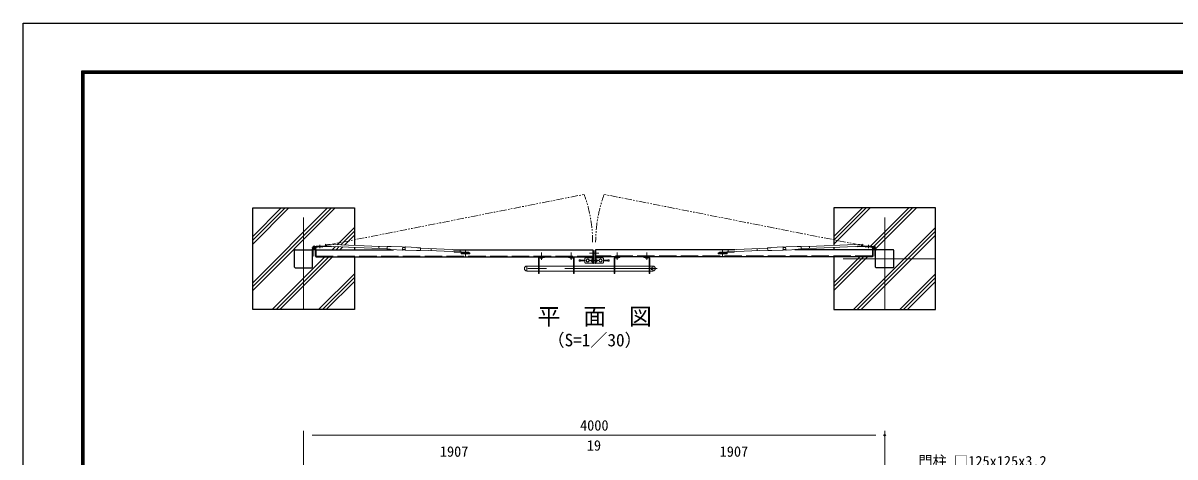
# Model space of a CAD drawing. Units: millimetres, scale not verified. Extents: x -6300 to 6300, y -4455 to 4455.
# Drawn here: x -6300 to 1629, y 1467 to 4455 of the extents above; entities that cross this region are included whole.
import ezdxf
from ezdxf.enums import TextEntityAlignment as Align

# ---------------------------------------------------------------- set-up
doc = ezdxf.new("R2010")
doc.units = ezdxf.units.MM
doc.header["$LTSCALE"] = 20
doc.header["$PDMODE"] = 32
doc.header["$PDSIZE"] = 10
for name, pattern in [('DASHED', [7.5, 6, -1.5]), ('USER1', [50.8, 31.75, -6.35, 6.35, -6.35]), ('USER2', [5, 2.5, -0.5, 0.5, -0.5, 0.5, -0.5])]:
    doc.linetypes.add(name, pattern=pattern)
for name, color, linetype, lineweight in [('0-0_D-TTL-TXT', 7, 'Continuous', 25), ('0-1_D-STR4', 7, 'Continuous', 25), ('0-3_D-DCR-HCH', 7, 'Continuous', 13), ('0-4_D-STR-DIM', 7, 'Continuous', 13), ('0-6_Defpoints', 8, 'Continuous', 25), ('0-7_D-STR-TXT', 7, 'Continuous', 13), ('0-9_D-STR1', 1, 'Continuous', 25), ('0-A_D-BMK', 2, 'USER1', 13), ('0-B_D-STR3', 3, 'Continuous', 13), ('0-C_D-TTL', 7, 'Continuous', 25)]:
    doc.layers.add(name, color=color, linetype=linetype, lineweight=lineweight)
doc.styles.add('ＭＳ ゴシック', font='')
doc.styles.get('ＭＳ ゴシック').set_extended_font_data('MS Gothic')

msp = doc.modelspace()

# ---------------------------------------------------------------- linework, layer by layer
at = {"layer": '0-1_D-STR4'}
for p, q in [((-4019.06, 3182.1), (-4019.06, 2923.72)), ((-719.06, 3182.1), (-719.06, 2923.72)), ((-4019.06, 2910.71), (-4019.06, 2894.6)), ((-719.06, 2908.51), (-719.06, 2894.6))]:
    msp.add_line(p, q, dxfattribs=at)
for points in [[(-4019.06, 2844.6), (-4019.06, 2482.1), (-4719.06, 2482.1), (-4719.06, 3182.1), (-4019.06, 3182.1)], [(-719.06, 2844.6), (-719.06, 2482.1), (-19.06, 2482.1), (-19.06, 3182.1), (-719.06, 3182.1)]]:
    msp.add_lwpolyline(points, dxfattribs=at)
at = {"layer": '0-3_D-DCR-HCH'}
for p, q in [((-4719.06, 2932.71), (-4469.68, 3182.1)), ((-4719.06, 2959.23), (-4496.2, 3182.1)), ((-4719.06, 2985.75), (-4522.71, 3182.1)), ((-4719.06, 2613.68), (-4150.65, 3182.1)), ((-4719.06, 2640.2), (-4177.16, 3182.1)), ((-4719.06, 2666.72), (-4203.68, 3182.1)), ((-719.06, 2932.71), (-469.68, 3182.1)), ((-719.06, 2959.23), (-496.2, 3182.1)), ((-719.06, 2985.75), (-522.71, 3182.1)), ((-464.63, 2921.15), (-203.68, 3182.1)), ((-441.67, 2917.6), (-177.16, 3182.1)), ((-431.56, 2901.18), (-150.65, 3182.1)), ((-4137.9, 2928.85), (-4019.06, 3047.68)), ((-4112.48, 2927.75), (-4019.06, 3021.17)), ((-584.65, 2482.1), (-19.06, 3047.68)), ((-558.13, 2482.1), (-19.06, 3021.17)), ((-4087.06, 2926.65), (-4019.06, 2994.65)), ((-531.62, 2482.1), (-19.06, 2994.65)), ((-4172.15, 2894.6), (-4150.38, 2916.37)), ((-4145.63, 2894.6), (-4124.96, 2915.28)), ((-4119.12, 2894.6), (-4099.54, 2914.18)), ((-4584.65, 2482.1), (-4222.15, 2844.6)), ((-4558.13, 2482.1), (-4195.63, 2844.6)), ((-4531.62, 2482.1), (-4169.12, 2844.6)), ((-719.06, 2613.68), (-488.15, 2844.6)), ((-719.06, 2640.2), (-514.66, 2844.6)), ((-719.06, 2666.72), (-541.18, 2844.6)), ((-4265.62, 2482.1), (-4019.06, 2728.65)), ((-4239.1, 2482.1), (-4019.06, 2702.14)), ((-265.62, 2482.1), (-19.06, 2728.65)), ((-239.1, 2482.1), (-19.06, 2702.14)), ((-4212.59, 2482.1), (-4019.06, 2675.62)), ((-212.59, 2482.1), (-19.06, 2675.62))]:
    msp.add_line(p, q, dxfattribs=at)
at = {"layer": '0-4_D-STR-DIM'}
for p, q in [((-4369.06, 1192.16), (-4369.06, 1647.04)), ((-4309.06, 1617.04), (-429.06, 1617.04)), ((-369.06, 1192.16), (-369.06, 1647.04))]:
    msp.add_line(p, q, dxfattribs=at)
at = {"layer": '0-6_Defpoints'}
msp.add_point((-369.06, 1617.04), dxfattribs=at)
at = {"layer": '0-9_D-STR1'}
for p, q in [((-4431.56, 2774.2), (-4431.56, 2890)), ((-4426.96, 2894.6), (-4311.16, 2894.6)), ((-4306.56, 2774.2), (-4306.56, 2890)), ((-4285.56, 2894.6), (-3749.57, 2894.6)), ((-4285.56, 2894.6), (-4285.56, 2844.6)), ((-3337.7, 2894.6), (-2378.56, 2894.6)), ((-2378.56, 2894.6), (-2378.56, 2844.6)), ((-2359.56, 2894.6), (-2359.56, 2844.6)), ((-1400.42, 2894.6), (-2359.56, 2894.6)), ((-452.56, 2894.6), (-988.56, 2894.6)), ((-452.56, 2894.6), (-452.56, 2844.6)), ((-431.56, 2774.2), (-431.56, 2890)), ((-311.16, 2894.6), (-426.96, 2894.6)), ((-306.56, 2774.2), (-306.56, 2890)), ((-4285.56, 2844.6), (-2378.56, 2844.6)), ((-452.56, 2844.6), (-2359.56, 2844.6)), ((-4426.96, 2769.6), (-4311.16, 2769.6)), ((-311.16, 2769.6), (-426.96, 2769.6))]:
    msp.add_line(p, q, dxfattribs=at)
at = {"layer": '0-9_D-STR1', "linetype": 'DASHED'}
for p, q in [((-4285.56, 2850.6), (-2378.56, 2850.6)), ((-452.56, 2850.6), (-2359.56, 2850.6))]:
    msp.add_line(p, q, dxfattribs=at)
at = {"layer": '0-9_D-STR1'}
for centre, start, end in [((-4426.96, 2890), 90, 180), ((-4311.16, 2890), 0, 90), ((-426.96, 2890), 90, 180), ((-311.16, 2890), 0, 90), ((-4426.96, 2774.2), 180, 270), ((-4311.16, 2774.2), 270, 0), ((-426.96, 2774.2), 180, 270), ((-311.16, 2774.2), 270, 0)]:
    msp.add_arc(centre, 4.6, start, end, dxfattribs=at)
at = {"layer": '0-A_D-BMK', "linetype": 'USER2'}
for p, q in [((-4296.06, 2907.6), (-2437.91, 3275)), ((-442.06, 2907.6), (-2300.22, 3275))]:
    msp.add_line(p, q, dxfattribs=at)
at = {"layer": '0-A_D-BMK'}
for p, q in [((-4369.06, 2482.1), (-4369.06, 3182.1)), ((-369.06, 2482.1), (-369.06, 3182.1)), ((-4312.74, 2907.6), (-4279.39, 2907.6)), ((-4296.06, 2890.93), (-4296.06, 2924.27)), ((-4258.06, 2904.6), (-4258.06, 2927.1)), ((-3253.56, 2889.6), (-3253.56, 2849.6)), ((-2731.57, 2825.51), (-2731.57, 2875.51)), ((-2526.56, 2825.51), (-2526.56, 2875.51)), ((-2400.75, 2869.6), (-2337.38, 2869.6)), ((-2211.57, 2825.51), (-2211.57, 2875.51)), ((-2006.57, 2825.51), (-2006.57, 2875.51)), ((-1484.56, 2889.6), (-1484.56, 2849.6)), ((-480.06, 2904.6), (-480.06, 2927.1)), ((-425.39, 2907.6), (-458.74, 2907.6)), ((-442.06, 2890.93), (-442.06, 2924.27)), ((-2400.75, 2819.6), (-2337.38, 2819.6)), ((-19.06, 2832.1), (-769.06, 2832.1)), ((-1935.61, 2764.6), (-2855.61, 2764.6)), ((-1973.81, 2756.45), (-1973.81, 2772.67))]:
    msp.add_line(p, q, dxfattribs=at)
at = {"layer": '0-A_D-BMK', "linetype": 'USER2'}
for centre, start, end in [((-3339.56, 2944.97), 0.03308, 20.10396), ((-1398.56, 2944.97), 159.89604, 179.96692)]:
    msp.add_arc(centre, 960.15, start, end, dxfattribs=at)
at = {"layer": '0-B_D-STR3'}
for p, q in [((-4306.56, 2849.6), (-4306.56, 2907.6)), ((-4302.06, 2849.6), (-4302.06, 2907.6)), ((-4302.06, 2898.98), (-4299.49, 2902.68)), ((-4295.62, 2918.09), (-4237.68, 2915.63)), ((-4290.06, 2898.98), (-4290.06, 2849.6)), ((-4287.21, 2913.23), (-4237.87, 2911.13)), ((-4285.56, 2907.6), (-4285.56, 2849.6)), ((-4278.92, 2917.38), (-4278.73, 2921.88)), ((-4278.92, 2917.38), (-4179.01, 2913.13)), ((-4278.73, 2921.88), (-4178.82, 2917.63)), ((-4237.87, 2911.13), (-4237.68, 2915.63)), ((-4218.23, 2932.31), (-4218.78, 2919.33)), ((-4218.78, 2919.33), (-3793.85, 2900.99)), ((-4218.23, 2932.31), (-3793.3, 2913.98)), ((-4178.82, 2917.63), (-4179.01, 2913.13)), ((-3850.57, 2916.41), (-3851.12, 2903.42)), ((-3793.98, 2897.99), (-3793.18, 2916.97)), ((-3774, 2897.14), (-3793.98, 2897.99)), ((-3773.19, 2916.12), (-3793.18, 2916.97)), ((-3768.3, 2895.56), (-3772.96, 2896.98)), ((-3767.19, 2917.26), (-3772.14, 2916.19)), ((-3767.05, 2895.34), (-3690.64, 2892.09)), ((-3766.14, 2917.32), (-3689.7, 2914.07)), ((-3687.58, 2893.46), (-3690.64, 2892.09)), ((-3687.58, 2893.46), (-3687.56, 2893.96)), ((-3687.56, 2893.96), (-3670.57, 2893.24)), ((-3687.41, 2897.46), (-3670.42, 2896.74)), ((-3686.79, 2911.95), (-3669.81, 2911.23)), ((-3670.59, 2892.74), (-3670.57, 2893.24)), ((-3670.59, 2892.74), (-3667.66, 2891.12)), ((-3670.42, 2896.74), (-3669.96, 2907.73)), ((-3669.81, 2911.23), (-3669.79, 2911.72)), ((-3669.79, 2911.72), (-3666.73, 2913.1)), ((-3667.66, 2891.12), (-3591.23, 2887.87)), ((-3666.73, 2913.1), (-3589.67, 2909.82)), ((-3590.18, 2887.93), (-3585.22, 2889)), ((-3589.25, 2909.69), (-3584.41, 2908.2)), ((-3584.17, 2889.07), (-3564.19, 2888.22)), ((-3583.36, 2908.05), (-3563.38, 2907.2)), ((-3564.19, 2888.22), (-3563.38, 2907.2)), ((-3292.03, 2879.64), (-3564.06, 2891.21)), ((-3291.47, 2892.63), (-3563.51, 2904.2)), ((-3490.9, 2900.94), (-3491.45, 2887.96)), ((-3331.99, 2881.34), (-3332.18, 2876.85)), ((-3232.27, 2872.6), (-3332.18, 2876.85)), ((-3232.08, 2877.1), (-3331.99, 2881.34)), ((-3291.47, 2892.63), (-3292.03, 2879.64)), ((-3283.56, 2872.6), (-3223.56, 2872.6)), ((-3283.56, 2872.6), (-3283.56, 2866.6)), ((-3283.56, 2866.6), (-3223.56, 2866.6)), ((-3232.27, 2872.6), (-3232.08, 2877.1)), ((-3223.56, 2872.6), (-3223.56, 2866.6)), ((-2378.56, 2889.6), (-2378.56, 2799.6)), ((-2359.56, 2889.6), (-2359.56, 2799.6)), ((-1454.56, 2872.6), (-1514.56, 2872.6)), ((-1514.56, 2872.6), (-1514.56, 2866.6)), ((-1454.56, 2866.6), (-1514.56, 2866.6)), ((-1506.05, 2877.1), (-1406.14, 2881.34)), ((-1505.86, 2872.6), (-1506.05, 2877.1)), ((-1505.86, 2872.6), (-1405.95, 2876.85)), ((-1454.56, 2872.6), (-1454.56, 2866.6)), ((-1446.66, 2892.63), (-1174.62, 2904.2)), ((-1446.66, 2892.63), (-1446.1, 2879.64)), ((-1446.1, 2879.64), (-1174.07, 2891.21)), ((-1406.14, 2881.34), (-1405.95, 2876.85)), ((-1247.23, 2900.94), (-1246.68, 2887.96)), ((-1154.76, 2908.05), (-1174.75, 2907.2)), ((-1173.94, 2888.22), (-1174.75, 2907.2)), ((-1153.96, 2889.07), (-1173.94, 2888.22)), ((-1148.88, 2909.69), (-1153.72, 2908.2)), ((-1147.95, 2887.93), (-1152.91, 2889)), ((-1071.4, 2913.1), (-1148.46, 2909.82)), ((-1070.47, 2891.12), (-1146.9, 2887.87)), ((-1068.34, 2911.72), (-1071.4, 2913.1)), ((-1067.54, 2892.74), (-1070.47, 2891.12)), ((-1068.32, 2911.23), (-1068.34, 2911.72)), ((-1051.34, 2911.95), (-1068.32, 2911.23)), ((-1067.71, 2896.74), (-1068.17, 2907.73)), ((-1050.72, 2897.46), (-1067.71, 2896.74)), ((-1050.57, 2893.96), (-1067.56, 2893.24)), ((-1067.54, 2892.74), (-1067.56, 2893.24)), ((-1050.55, 2893.46), (-1050.57, 2893.96)), ((-1050.55, 2893.46), (-1047.49, 2892.09)), ((-971.99, 2917.32), (-1048.42, 2914.07)), ((-971.08, 2895.34), (-1047.49, 2892.09)), ((-970.94, 2917.26), (-965.99, 2916.19)), ((-969.83, 2895.56), (-965.17, 2896.98)), ((-964.94, 2916.12), (-944.95, 2916.97)), ((-964.13, 2897.14), (-944.15, 2897.99)), ((-944.15, 2897.99), (-944.95, 2916.97)), ((-519.9, 2932.31), (-944.83, 2913.98)), ((-519.35, 2919.33), (-944.27, 2900.99)), ((-887.56, 2916.41), (-887.01, 2903.42)), ((-459.4, 2921.88), (-559.31, 2917.63)), ((-559.31, 2917.63), (-559.12, 2913.13)), ((-459.21, 2917.38), (-559.12, 2913.13)), ((-519.9, 2932.31), (-519.35, 2919.33)), ((-442.51, 2918.09), (-500.45, 2915.63)), ((-500.26, 2911.13), (-500.45, 2915.63)), ((-450.92, 2913.23), (-500.26, 2911.13)), ((-459.21, 2917.38), (-459.4, 2921.88)), ((-452.56, 2907.6), (-452.56, 2849.6)), ((-448.06, 2898.98), (-448.06, 2849.6)), ((-436.06, 2898.98), (-438.64, 2902.68)), ((-436.06, 2849.6), (-436.06, 2907.6)), ((-431.56, 2849.6), (-431.56, 2907.6)), ((-4302.06, 2849.6), (-4306.56, 2849.6)), ((-4290.06, 2849.6), (-4285.56, 2849.6)), ((-2831.81, 2781.6), (-2831.81, 2747.6)), ((-2751.56, 2781.6), (-2831.81, 2781.6)), ((-2751.56, 2729.6), (-2751.56, 2835.6)), ((-2747.06, 2835.6), (-2751.56, 2835.6)), ((-2747.06, 2729.6), (-2747.06, 2835.6)), ((-2511.06, 2781.6), (-2747.06, 2781.6)), ((-2711.56, 2840.1), (-2742.56, 2840.1)), ((-2739.57, 2839.1), (-2739.57, 2840.1)), ((-2736.57, 2836.1), (-2726.57, 2836.1)), ((-2723.57, 2839.1), (-2723.57, 2840.1)), ((-2711.56, 2840.1), (-2711.56, 2844.6)), ((-2546.56, 2840.1), (-2546.56, 2844.6)), ((-2546.56, 2840.1), (-2515.56, 2840.1)), ((-2534.56, 2839.1), (-2534.56, 2840.1)), ((-2531.56, 2836.1), (-2521.56, 2836.1)), ((-2518.56, 2839.1), (-2518.56, 2840.1)), ((-2511.06, 2835.6), (-2506.56, 2835.6)), ((-2511.06, 2729.6), (-2511.06, 2835.6)), ((-2506.56, 2729.6), (-2506.56, 2835.6)), ((-2231.57, 2781.6), (-2506.56, 2781.6)), ((-2473.06, 2814.6), (-2473.06, 2824.6)), ((-2463.06, 2824.6), (-2473.06, 2824.6)), ((-2463.06, 2814.6), (-2473.06, 2814.6)), ((-2463.06, 2814.6), (-2463.06, 2824.6)), ((-2463.06, 2822.6), (-2433.56, 2822.6)), ((-2433.56, 2816.6), (-2463.06, 2816.6)), ((-2428.56, 2838.6), (-2433.56, 2833.6)), ((-2433.56, 2833.6), (-2433.56, 2805.6)), ((-2428.56, 2800.6), (-2433.56, 2805.6)), ((-2378.56, 2838.6), (-2428.56, 2838.6)), ((-2428.56, 2800.6), (-2378.56, 2800.6)), ((-2424.67, 2822.6), (-2422.58, 2822.6)), ((-2422.58, 2816.6), (-2424.67, 2816.6)), ((-2374.06, 2825.6), (-2378.56, 2823.57)), ((-2378.56, 2799.6), (-2374.06, 2799.6)), ((-2374.06, 2813.6), (-2378.54, 2815.6)), ((-2364.06, 2825.6), (-2359.56, 2823.57)), ((-2364.06, 2813.6), (-2359.59, 2815.6)), ((-2359.56, 2799.6), (-2364.06, 2799.6)), ((-2359.56, 2838.6), (-2309.56, 2838.6)), ((-2309.56, 2800.6), (-2359.56, 2800.6)), ((-2313.46, 2822.6), (-2315.55, 2822.6)), ((-2315.55, 2816.6), (-2313.46, 2816.6)), ((-2309.56, 2838.6), (-2304.56, 2833.6)), ((-2309.56, 2800.6), (-2304.56, 2805.6)), ((-2304.56, 2833.6), (-2304.56, 2805.6)), ((-2275.06, 2822.6), (-2304.56, 2822.6)), ((-2304.56, 2816.6), (-2275.06, 2816.6)), ((-2275.06, 2814.6), (-2275.06, 2824.6)), ((-2275.06, 2824.6), (-2265.06, 2824.6)), ((-2275.06, 2814.6), (-2265.06, 2814.6)), ((-2265.06, 2814.6), (-2265.06, 2824.6)), ((-2231.57, 2729.6), (-2231.57, 2835.6)), ((-2227.07, 2835.6), (-2231.57, 2835.6)), ((-2227.07, 2729.6), (-2227.07, 2835.6)), ((-1991.07, 2781.6), (-2227.07, 2781.6)), ((-2191.57, 2840.1), (-2222.57, 2840.1)), ((-2219.57, 2839.1), (-2219.57, 2840.1)), ((-2216.57, 2836.1), (-2206.57, 2836.1)), ((-2203.57, 2839.1), (-2203.57, 2840.1)), ((-2191.57, 2840.1), (-2191.57, 2844.6)), ((-2026.57, 2840.1), (-2026.57, 2844.6)), ((-2026.57, 2840.1), (-1995.57, 2840.1)), ((-2014.57, 2839.1), (-2014.57, 2840.1)), ((-2011.57, 2836.1), (-2001.57, 2836.1)), ((-1998.57, 2839.1), (-1998.57, 2840.1)), ((-1991.07, 2835.6), (-1986.57, 2835.6)), ((-1991.07, 2729.6), (-1991.07, 2835.6)), ((-1986.57, 2729.6), (-1986.57, 2835.6)), ((-1965.81, 2781.6), (-1986.57, 2781.6)), ((-1965.81, 2781.6), (-1965.81, 2747.6)), ((-448.06, 2849.6), (-452.56, 2849.6)), ((-436.06, 2849.6), (-431.56, 2849.6)), ((-2751.56, 2747.6), (-2831.81, 2747.6)), ((-2747.06, 2729.6), (-2751.56, 2729.6)), ((-2511.06, 2747.6), (-2747.06, 2747.6)), ((-2511.06, 2729.6), (-2506.56, 2729.6)), ((-2231.57, 2747.6), (-2506.56, 2747.6)), ((-2227.07, 2729.6), (-2231.57, 2729.6)), ((-1991.07, 2747.6), (-2227.07, 2747.6)), ((-1991.07, 2729.6), (-1986.57, 2729.6)), ((-1965.81, 2747.6), (-1986.57, 2747.6))]:
    msp.add_line(p, q, dxfattribs=at)
at = {"layer": '0-B_D-STR3', "linetype": 'DASHED'}
for p, q in [((-2393.56, 2822.6), (-2394.06, 2822.1)), ((-2394.06, 2822.1), (-2388.06, 2822.1)), ((-2394.06, 2822.1), (-2394.06, 2817.1)), ((-2394.06, 2817.1), (-2388.06, 2817.1)), ((-2394.06, 2817.1), (-2393.56, 2816.6)), ((-2393.56, 2822.6), (-2388.06, 2822.6)), ((-2393.56, 2822.6), (-2393.56, 2816.6)), ((-2393.56, 2816.6), (-2388.06, 2816.6)), ((-2388.06, 2824.57), (-2387.61, 2825.35)), ((-2388.06, 2814.63), (-2388.06, 2824.57)), ((-2388.06, 2814.63), (-2387.61, 2813.85)), ((-2387.61, 2825.35), (-2383.06, 2825.35)), ((-2387.61, 2822.44), (-2383.06, 2822.44)), ((-2387.61, 2816.76), (-2383.06, 2816.76)), ((-2387.61, 2813.85), (-2383.06, 2813.85)), ((-2383.06, 2838.6), (-2383.06, 2800.6)), ((-2355.06, 2838.6), (-2355.06, 2800.6)), ((-2350.52, 2825.35), (-2355.06, 2825.35)), ((-2350.52, 2822.44), (-2355.06, 2822.44)), ((-2350.52, 2816.76), (-2355.06, 2816.76)), ((-2350.52, 2813.85), (-2355.06, 2813.85)), ((-2350.06, 2824.57), (-2350.52, 2825.35)), ((-2350.06, 2814.63), (-2350.52, 2813.85)), ((-2350.06, 2814.63), (-2350.06, 2824.57)), ((-2344.56, 2822.6), (-2350.06, 2822.6)), ((-2344.06, 2822.1), (-2350.06, 2822.1)), ((-2344.06, 2817.1), (-2350.06, 2817.1)), ((-2344.56, 2816.6), (-2350.06, 2816.6)), ((-2344.56, 2822.6), (-2344.56, 2816.6)), ((-2344.56, 2822.6), (-2344.06, 2822.1)), ((-2344.06, 2817.1), (-2344.56, 2816.6)), ((-2344.06, 2822.1), (-2344.06, 2817.1))]:
    msp.add_line(p, q, dxfattribs=at)
at = {"layer": '0-B_D-STR3'}
for points in [[(-3686.79, 2911.95), (-3686.77, 2912.45), (-3689.7, 2914.07)], [(-3687.41, 2897.46), (-3686.94, 2908.45), (-3669.96, 2907.73)], [(-2378.56, 2889.6), (-2374.06, 2889.6), (-2374.06, 2799.6)], [(-2359.56, 2889.6), (-2364.06, 2889.6), (-2364.06, 2799.6)], [(-1050.72, 2897.46), (-1051.19, 2908.45), (-1068.17, 2907.73)], [(-1051.34, 2911.95), (-1051.36, 2912.45), (-1048.42, 2914.07)]]:
    msp.add_lwpolyline(points, dxfattribs=at)
for centre, radius in [((-2413.56, 2819.6), 11.5), ((-2413.56, 2819.6), 9.5), ((-2324.56, 2819.6), 11.5), ((-2324.56, 2819.6), 9.5), ((-1973.81, 2764.6), 5)]:
    msp.add_circle(centre, radius, dxfattribs=at)
for centre, radius, start, end in [((-4296.06, 2907.6), 10.5, 235.1501, 180), ((-4296.06, 2907.6), 6, 235.1501, 180), ((-3774.21, 2892.14), 5, 75.47004, 87.5648), ((-3772.98, 2921.12), 5, 267.5648, 279.65956), ((-3766.84, 2900.34), 5, 252.95995, 267.5648), ((-3766.35, 2912.33), 5, 87.5648, 99.65956), ((-3591.02, 2892.86), 5, 267.5648, 279.65956), ((-3590.51, 2904.85), 5, 75.47004, 87.5648), ((-3584.38, 2884.07), 5, 87.5648, 99.65956), ((-3583.15, 2913.04), 5, 255.47004, 267.5648), ((-1154.98, 2913.04), 5, 272.4352, 284.52996), ((-1153.74, 2884.07), 5, 80.34044, 92.4352), ((-1147.62, 2904.85), 5, 92.4352, 104.52996), ((-1147.11, 2892.86), 5, 260.34044, 272.4352), ((-971.78, 2912.33), 5, 80.34044, 92.4352), ((-971.29, 2900.34), 5, 272.4352, 287.04005), ((-965.15, 2921.12), 5, 260.34044, 272.4352), ((-963.92, 2892.14), 5, 92.4352, 104.52996), ((-442.06, 2907.6), 10.5, 0, 304.8499), ((-442.06, 2907.6), 6, 0, 304.8499), ((-2831.81, 2764.6), 17, 90, 270), ((-2742.56, 2835.6), 9, 90, 180), ((-2742.56, 2835.6), 4.5, 90, 180), ((-2736.57, 2839.1), 3, 180, 270), ((-2726.57, 2839.1), 3, 270, 0), ((-2531.56, 2839.1), 3, 180, 270), ((-2521.56, 2839.1), 3, 270, 0), ((-2515.56, 2835.6), 9, 0, 90), ((-2515.56, 2835.6), 4.5, 0, 90), ((-2222.57, 2835.6), 9, 90, 180), ((-2222.57, 2835.6), 4.5, 90, 180), ((-2216.57, 2839.1), 3, 180, 270), ((-2206.57, 2839.1), 3, 270, 0), ((-2011.57, 2839.1), 3, 180, 270), ((-2001.57, 2839.1), 3, 270, 0), ((-1995.57, 2835.6), 9, 0, 90), ((-1995.57, 2835.6), 4.5, 0, 90), ((-1965.81, 2764.6), 17, 270, 90)]:
    msp.add_arc(centre, radius, start, end, dxfattribs=at)
at = {"layer": '0-B_D-STR3', "linetype": 'DASHED'}
for centre, radius, start, end in [((-2383.15, 2824.5), 4.92, 179.15397, 204.74131), ((-2383.15, 2814.7), 4.92, 155.25869, 180.84603), ((-2378.89, 2819.6), 9.17, 161.96185, 198.03815), ((-2354.98, 2824.5), 4.92, 335.25869, 0.84603), ((-2354.98, 2814.7), 4.92, 359.15397, 24.74131), ((-2359.23, 2819.6), 9.17, 341.96185, 18.03815)]:
    msp.add_arc(centre, radius, start, end, dxfattribs=at)
at = {"layer": '0-C_D-TTL', "color": 2}
msp.add_lwpolyline([(-6300, 4455), (6300, 4455), (6300, -4455), (-6300, -4455)], close=True, dxfattribs=at)
at = {"layer": '0-C_D-TTL'}
for points in [[(-5895, 4125), (5895, 4125), (5895, -4125), (-5895, -4125)], [(-5891.25, 4121.25), (5891.25, 4121.25), (5891.25, -4121.25), (-5891.25, -4121.25)], [(-5887.5, 4117.5), (5887.5, 4117.5), (5887.5, -4117.5), (-5887.5, -4117.5)], [(-5883.75, 4113.75), (5883.75, 4113.75), (5883.75, -4113.75), (-5883.75, -4113.75)], [(-5880, 4110), (5880, 4110), (5880, -4110), (-5880, -4110)]]:
    msp.add_lwpolyline(points, close=True, dxfattribs=at)

# ---------------------------------------------------------------- texts
at = {"layer": '0-0_D-TTL-TXT', "style": 'ＭＳ ゴシック'}
for s, height, p in [('平\u3000面\u3000図', 115.4, (-2758.91, 2342.68)), ('（S=1／30）', 86.66, (-2690.69, 2202.89))]:
    msp.add_text(s, height=height, dxfattribs=at).set_placement(p, align=Align.BOTTOM_LEFT)
at = {"layer": '0-4_D-STR-DIM', "style": 'ＭＳ ゴシック'}
for s, p in [('4000', (-2466.19, 1627.16)), ('1907', (-3431.06, 1447.17)), ('19', (-2419.69, 1489.17)), ('1907', (-1505.06, 1447.17))]:
    msp.add_text(s, height=72.14, dxfattribs=at).set_placement(p, align=Align.BOTTOM_LEFT)
at = {"layer": '0-7_D-STR-TXT', "style": 'ＭＳ ゴシック'}
msp.add_text('門柱 □125x125x3.2', height=72.14, dxfattribs=at).set_placement((-138.44, 1380.72), align=Align.BOTTOM_LEFT)

doc.saveas('drawing.dxf')
